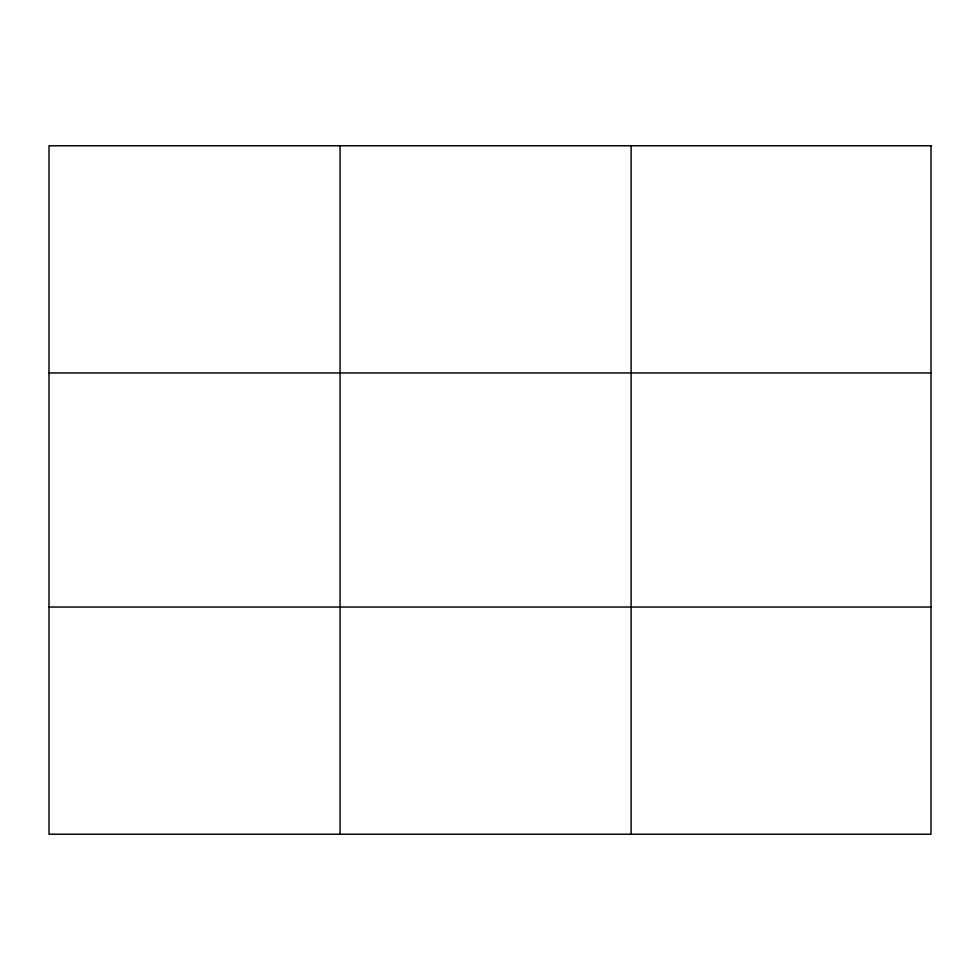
<?xml version="1.0" encoding="UTF-8"?>
<svg xmlns="http://www.w3.org/2000/svg" width="980" height="980" viewBox="0 0 980 980"><rect width="100%" height="100%" fill="white"/><g stroke="black" fill="none" stroke-linecap="round" stroke-linejoin="round"><path stroke-width="1.47" d="M340.06 145.775L340.06 834.225M631.12 145.775L631.12 834.225M49 372.964L931 372.964M49 607.037L931 607.037M931 145.775L931 834.225L49 834.225L49 145.775L931 145.775"/></g></svg>
